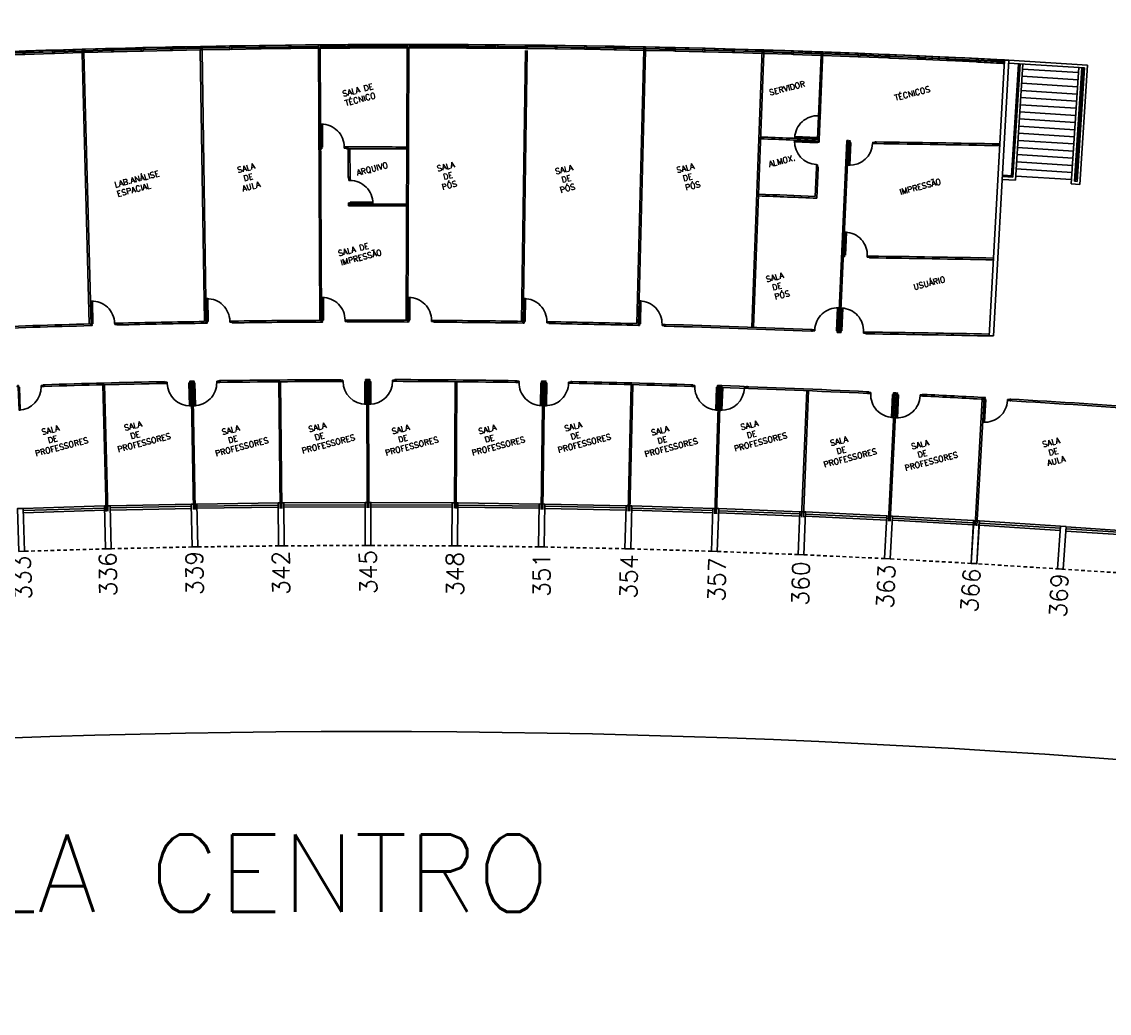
# Model space of a CAD drawing. Header units: millimetres. Extents: x 2958 to 3256, y 1036 to 1150.
# Drawn here: x 3100.29 to 3138.35, y 1050.58 to 1085.26 of the extents above; entities that cross this region are included whole.
import ezdxf

# ---------------------------------------------------------------- set-up
doc = ezdxf.new("R2010")
doc.units = ezdxf.units.MM
doc.linetypes.add('HIDDEN2', pattern=[0.1875, 0.125, -0.0625])
for name, color, linetype in [('ALV', 2, 'Continuous'), ('AR-ALV-C', 2, 'Continuous'), ('AR-ALV-VT1', 2, 'Continuous'), ('AR-CORRIMAO', 2, 'Continuous'), ('AR-DIVISORIA', 2, 'Continuous'), ('AR-ESCADA-V', 1, 'Continuous'), ('AR-ESQ', 2, 'Continuous'), ('AR-PIS-V', 1, 'Continuous'), ('AR-PORTAS', 1, 'Continuous'), ('ESQ', 1, 'Continuous'), ('ESTR', 3, 'Continuous'), ('montante-c', 2, 'Continuous'), ('montante-v', 1, 'Continuous'), ('mov', 1, 'Continuous'), ('NOPILAR1', 2, 'Continuous'), ('PORTA-C', 2, 'Continuous'), ('PROJ', 1, 'HIDDEN2'), ('TEXTO', 2, 'Continuous'), ('TXT-IDENTIFICAÇÃO', 4, 'Continuous'), ('USO1', 2, 'Continuous'), ('vidro', 2, 'Continuous')]:
    doc.layers.add(name, color=color, linetype=linetype)
doc.styles.add('1', font='romans.shx')
doc.styles.add('LEGENDA', font='romans.shx', dxfattribs={"height": 0.2})
doc.styles.add('NOPILAR', font='simplex.shx', dxfattribs={"height": 0.6})
doc.styles.add('UNB-100', font='simplex.shx', dxfattribs={"height": 0.2})
doc.dimstyles.new('1-600', dxfattribs={"dimtxt": 1.1, "dimasz": 2.5, "dimexe": 2, "dimexo": 4, "dimgap": 0.2, "dimtad": 1, "dimdec": 0, "dimzin": 4, "dimdsep": 46, "dimlunit": 6, "dimtxsty": '1', "dimblk1": 'NONE', "dimblk2": 'NONE', "dimsah": 1, "dimcen": 0, "dimclrd": 2, "dimclre": 2, "dimclrt": 2, "dimadec": 0, "dimazin": 0, "dimtfac": 1, "dimtdec": 0, "dimtmove": 2, "dimatfit": 3, "dimldrblk": 'NONE', "dimfxl": 1, "dimtolj": 1, "dimtzin": 0, "dimarcsym": 0})

# ---------------------------------------------------------------- blocks, each defined once
blk = doc.blocks.new('PILAR-SLC')
blk.add_lwpolyline([(0.197, -72.501), (0.197, -74.001), (-0.003, -74.001), (-0.003, -72.501)], close=True)
blk = doc.blocks.new('*D90')
at = {"layer": 'DEFPOINTS', "color": 0, "transparency": 16777216}
for p in [(3139.88, 1067.386), (3139.765, 1065.89), (3036.797, 1060.353), (3105.505, 1060.368), (3037.114, 1058.887)]:
    blk.add_point(p, dxfattribs=at)
at = {"layer": 'USO1', "color": 2, "lineweight": -2, "transparency": 16777216}
for p, q in [((3139.459, 1061.902), (3139.114, 1057.415)), ((3037.959, 1054.977), (3038.91, 1050.579))]:
    blk.add_line(p, q, dxfattribs=at)
blk.add_arc((3112.461, 710.251), 350.185, 85.60976, 102.19512, dxfattribs=at)
at = {"layer": 'USO1', "color": 2, "transparency": 16777216, "insert": (3088.577, 1060.373), "char_height": 1.1, "attachment_point": 5, "rotation": 3.9024, "style": '1'}
blk.add_mtext('\\A1;Geociências', dxfattribs=at)
blk = doc.blocks.new('_NONE')
at = {"color": 0, "linetype": 'ByBlock'}
blk.add_circle((0, 0), 0.25, dxfattribs=at)
blk = doc.blocks.new('esq-mod1')
at = {"layer": 'montante-c'}
for p, q in [((0.956, 0.191), (1.015, 0.203)), ((0.979, 0.073), (0.956, 0.191)), ((0.979, 0.073), (1.038, 0.085)), ((1.038, 0.085), (1.015, 0.203))]:
    blk.add_line(p, q, dxfattribs=at)
at = {"layer": 'montante-v'}
for p, q in [((0, 0), (0.956, 0.191)), ((0.023, -0.118), (0.979, 0.073))]:
    blk.add_line(p, q, dxfattribs=at)
at = {"layer": 'vidro'}
for p, q in [((0.011, -0.054), (0.967, 0.137)), ((0.013, -0.064), (0.969, 0.127))]:
    blk.add_line(p, q, dxfattribs=at)
blk = doc.blocks.new('esq-mod3')
at = {"layer": 'montante-c'}
for p, q in [((0.86, -0.169), (0.867, -0.049)), ((0.92, -0.172), (0.86, -0.169)), ((0.867, -0.049), (0.927, -0.052)), ((0.92, -0.172), (0.927, -0.052))]:
    blk.add_line(p, q, dxfattribs=at)
at = {"layer": 'montante-v'}
for centre, radius, end in [((-16.304, -297.085), 297.412, 86.85884), ((-16.304, -297.084), 297.531, 86.85883)]:
    blk.add_arc(centre, radius, 86.69167, end, dxfattribs=at)
at = {"layer": 'vidro'}
for radius in [297.466, 297.476]:
    blk.add_arc((-16.304, -297.084), radius, 86.69167, 86.85883, dxfattribs=at)
blk = doc.blocks.new('pm80-div-01p')
at = {"layer": 'mov'}
blk.add_arc((0.0575, 0.03), 0.8, 360, 90, dxfattribs=at)
at = {"layer": 'PORTA-C'}
for p, q in [((0.031, 0.0085), (0.031, 0.03)), ((0.031, 0.03), (0.055, 0.03)), ((0.037, 0.0085), (0.031, 0.0085)), ((0.037, -0.0085), (0.037, 0.0085)), ((0.056, 0.029), (0.056, -0.011)), ((0.944, 0.029), (0.944, -0.011)), ((0.969, 0.03), (0.945, 0.03)), ((0.963, 0.0085), (0.969, 0.0085)), ((0.963, -0.0085), (0.963, 0.0085)), ((0.969, 0.0085), (0.969, 0.03)), ((0.031, -0.03), (0.031, -0.0085)), ((0.031, -0.0085), (0.037, -0.0085)), ((0.065, -0.03), (0.031, -0.03)), ((0.056, -0.011), (0.065, -0.011)), ((0.066, -0.012), (0.066, -0.029)), ((0.934, -0.012), (0.934, -0.029)), ((0.944, -0.011), (0.935, -0.011)), ((0.935, -0.03), (0.969, -0.03)), ((0.969, -0.0085), (0.963, -0.0085)), ((0.969, -0.03), (0.969, -0.0085))]:
    blk.add_line(p, q, dxfattribs=at)
for points in [[(0.0975, 0.03), (0.0575, 0.03), (0.0575, 0.83), (0.0975, 0.83)], [(0.021, -0.008), (0.021, 0.008), (0.0365, 0.008), (0.0365, -0.008)], [(0.8585, -0.01), (0.8585, 0.03), (0.9425, 0.03), (0.9425, -0.01)], [(0.979, -0.008), (0.979, 0.008), (0.9635, 0.008), (0.9635, -0.008)]]:
    blk.add_lwpolyline(points, close=True, dxfattribs=at)
for centre, start, end in [((0.055, 0.029), 360, 90), ((0.945, 0.029), 90, 180), ((0.065, -0.012), 0, 90), ((0.065, -0.029), 270, 0), ((0.935, -0.012), 90, 180), ((0.935, -0.029), 180, 270)]:
    blk.add_arc(centre, 0.001, start, end, dxfattribs=at)

msp = doc.modelspace()

# ---------------------------------------------------------------- linework, layer by layer
at = {"layer": 'ALV'}
msp.add_arc((3113.888, 684.904), 399.561, 87.01536, 93.43465, dxfattribs=at)
at = {"layer": 'AR-ALV-C'}
for p, q in [((3134.152, 1074.278), (3134.693, 1083.923)), ((3134.301, 1074.27), (3134.843, 1083.915)), ((3134.843, 1083.915), (3134.693, 1083.923))]:
    msp.add_line(p, q, dxfattribs=at)
at = {"layer": 'AR-ALV-VT1'}
for points in [[(3222.975, 1070.43, 0.05916), (3137.339, 1086.096), (3128.416, 1086.579), (3122.021, 1086.792)], [(3222.77, 1070.21, 0.058865), (3137.299, 1085.848), (3128.407, 1086.329)]]:
    msp.add_lwpolyline(points, format="xyb", dxfattribs=at)
at = {"layer": 'AR-CORRIMAO'}
for p, q in [((3134.837, 1083.815), (3137.488, 1083.644)), ((3134.843, 1083.915), (3137.595, 1083.737)), ((3134.977, 1079.822), (3135.233, 1083.789)), ((3135.071, 1079.715), (3135.333, 1083.783)), ((3137.027, 1079.589), (3137.289, 1083.657)), ((3137.133, 1079.683), (3137.389, 1083.65)), ((3137.233, 1079.676), (3137.488, 1083.644)), ((3137.326, 1079.57), (3137.595, 1083.737)), ((3134.614, 1079.845), (3134.977, 1079.822)), ((3134.609, 1079.745), (3135.071, 1079.715)), ((3137.027, 1079.589), (3137.326, 1079.57)), ((3137.133, 1079.683), (3137.233, 1079.676))]:
    msp.add_line(p, q, dxfattribs=at)
at = {"layer": 'AR-DIVISORIA'}
for p, q in [((3102.658, 1074.691), (3102.405, 1084.167)), ((3102.719, 1074.632), (3102.465, 1084.169)), ((3106.543, 1084.255), (3106.691, 1074.776)), ((3106.603, 1084.256), (3106.752, 1074.717)), ((3110.681, 1084.332), (3110.725, 1074.818)), ((3110.741, 1084.333), (3110.785, 1074.758)), ((3113.785, 1084.345), (3113.75, 1074.819)), ((3113.845, 1084.345), (3113.81, 1074.759)), ((3117.782, 1074.782), (3117.922, 1084.261)), ((3117.841, 1074.722), (3117.982, 1084.26)), ((3122.063, 1084.262), (3121.817, 1074.701)), ((3122.123, 1084.26), (3121.875, 1074.64)), ((3126.205, 1084.275), (3125.849, 1074.575)), ((3126.261, 1084.166), (3125.908, 1074.573)), ((3128.27, 1084.086), (3128.146, 1081.15)), ((3128.335, 1084.204), (3128.205, 1081.147)), ((3128.184, 1082.086), (3128.245, 1082.083)), ((3128.205, 1081.147), (3128.202, 1081.088)), ((3129.171, 1081.105), (3128.869, 1074.392)), ((3129.231, 1081.103), (3128.929, 1074.389)), ((3130.197, 1081.058), (3130.194, 1080.998)), ((3111.723, 1079.818), (3111.721, 1080.821)), ((3111.783, 1079.818), (3111.781, 1080.821)), ((3128.103, 1080.152), (3128.061, 1079.152)), ((3128.103, 1080.152), (3128.163, 1080.149)), ((3128.163, 1080.149), (3128.118, 1079.089)), ((3111.725, 1078.821), (3111.725, 1078.881)), ((3111.785, 1078.821), (3111.785, 1078.881)), ((3130.006, 1077.062), (3130.004, 1077.002)), ((3127.933, 1074.433), (3127.936, 1074.493)), ((3129.879, 1074.405), (3129.877, 1074.345)), ((3103.251, 1068.135), (3103.133, 1072.564)), ((3103.311, 1068.137), (3103.193, 1072.565)), ((3106.301, 1068.2), (3106.218, 1072.69)), ((3106.361, 1068.201), (3106.278, 1072.691)), ((3109.336, 1068.24), (3109.291, 1072.669)), ((3109.396, 1068.24), (3109.351, 1072.67)), ((3112.382, 1068.253), (3112.374, 1072.743)), ((3112.442, 1068.253), (3112.434, 1072.743)), ((3115.434, 1068.241), (3115.463, 1072.671)), ((3115.494, 1068.24), (3115.523, 1072.67)), ((3118.467, 1068.203), (3118.533, 1072.692)), ((3118.527, 1068.202), (3118.593, 1072.691)), ((3121.515, 1068.139), (3121.617, 1072.567)), ((3121.575, 1068.137), (3121.677, 1072.566)), ((3124.55, 1068.049), (3124.69, 1072.537)), ((3124.61, 1068.047), (3124.75, 1072.535)), ((3127.589, 1067.934), (3127.765, 1072.36)), ((3127.649, 1067.931), (3127.825, 1072.358)), ((3130.631, 1067.792), (3130.845, 1072.277)), ((3130.691, 1067.79), (3130.905, 1072.274)), ((3133.661, 1067.636), (3133.909, 1072.059)), ((3133.721, 1067.633), (3133.972, 1072.115))]:
    msp.add_line(p, q, dxfattribs=at)
for centre, radius, start, end in [((3112.434, 709.107), 372.314, 87.57273, 87.88865), ((3112.434, 709.107), 372.374, 87.57273, 87.88865), ((3112.434, 709.107), 372.374, 87.41468, 87.42391), ((3120.091, 321.936), 759.129, 88.910521, 89.237427), ((3120.09, 321.947), 759.178, 88.910282, 89.237204), ((3112.434, 709.107), 371.774, 89.79381, 90.11426), ((3112.434, 709.107), 371.714, 89.79382, 90.11425), ((3112.434, 709.107), 370.314, 87.5727, 87.88865), ((3112.434, 709.107), 370.374, 87.58187, 87.88865), ((3112.434, 709.107), 369.774, 89.79384, 90.10995), ((3112.434, 709.107), 369.714, 89.79384, 90.10995), ((3120.141, 321.189), 755.877, 88.926525, 89.252369), ((3120.14, 321.201), 755.926, 88.926283, 89.252143), ((3112.434, 709.107), 365.714, 91.52245, 92.79765), ((3112.434, 709.107), 365.654, 91.52245, 92.79766), ((3112.434, 709.107), 365.714, 90.89986, 91.37573), ((3112.434, 709.107), 365.654, 90.89046, 91.37571), ((3112.434, 709.107), 365.714, 90.25847, 90.74378), ((3112.434, 709.107), 365.654, 90.25847, 90.74377), ((3112.434, 709.107), 365.714, 89.78449, 90.11179), ((3112.434, 709.107), 365.654, 89.78449, 90.11178), ((3112.434, 709.107), 365.714, 89.15276, 89.63781), ((3112.434, 709.107), 365.654, 89.15276, 89.6378), ((3112.434, 709.107), 365.654, 88.52054, 89.00607), ((3112.434, 709.107), 365.714, 88.52994, 89.00608), ((3112.434, 709.107), 365.654, 87.57076, 88.37385), ((3112.434, 709.107), 365.714, 87.57073, 88.37386), ((3112.434, 709.107), 365.654, 87.41459, 87.42399), ((3119.596, 342.306), 732.111, 88.849091, 89.195435), ((3120.179, 320.477), 753.991, 88.937925, 89.262868), ((3112.871, 684.995), 387.75, 91.12327, 91.74267), ((3112.871, 684.994), 387.691, 91.12326, 91.74263), ((3112.932, 709.117), 363.634, 91.04844, 91.0579), ((3112.4, 683.572), 389.169, 90.14347, 90.76168), ((3112.4, 683.571), 389.11, 90.14346, 90.76164), ((3113.072, 709.109), 363.634, 90.10058, 90.11004), ((3111.882, 682.833), 389.914, 89.16193, 89.77949), ((3111.882, 682.832), 389.855, 89.16192, 89.77944), ((3113.216, 709.097), 363.634, 89.15274, 89.16219), ((3111.37, 683.218), 389.484, 88.17901, 88.79783), ((3111.37, 683.219), 389.542, 88.17903, 88.79788), ((3113.358, 709.079), 363.634, 88.20478, 88.21423), ((3103.462, 492.604), 580.26, 87.389104, 87.895316), ((3103.463, 492.617), 580.307, 87.389098, 87.89535), ((3113.502, 709.057), 363.634, 87.25682, 87.26627), ((3112.492, 686.425), 386.288, 86.80515, 87.12796), ((3112.492, 686.424), 386.229, 86.80706, 87.12795), ((3112.492, 686.424), 386.229, 85.91032, 86.68948), ((3112.492, 686.425), 386.288, 85.91026, 86.67812)]:
    msp.add_arc(centre, radius, start, end, dxfattribs=at)
at = {"layer": 'AR-ESCADA-V'}
for p, q in [((3134.931, 1079.875), (3135.183, 1083.792)), ((3135.182, 1083.616), (3135.222, 1083.614)), ((3135.322, 1083.607), (3137.277, 1083.481)), ((3135.166, 1083.367), (3135.206, 1083.364)), ((3135.305, 1083.358), (3137.261, 1083.232)), ((3137.361, 1083.225), (3137.411, 1083.222)), ((3137.377, 1083.475), (3137.427, 1083.472)), ((3135.134, 1082.868), (3135.174, 1082.865)), ((3135.15, 1083.117), (3135.19, 1083.115)), ((3135.273, 1082.859), (3137.229, 1082.733)), ((3135.289, 1083.108), (3137.245, 1082.982)), ((3137.345, 1082.976), (3137.395, 1082.973)), ((3135.118, 1082.618), (3135.157, 1082.616)), ((3135.257, 1082.609), (3137.213, 1082.483)), ((3137.313, 1082.477), (3137.363, 1082.474)), ((3137.329, 1082.726), (3137.379, 1082.723)), ((3135.085, 1082.12), (3135.125, 1082.117)), ((3135.102, 1082.369), (3135.141, 1082.366)), ((3135.225, 1082.111), (3137.181, 1081.984)), ((3135.241, 1082.36), (3137.197, 1082.234)), ((3137.297, 1082.228), (3137.347, 1082.224)), ((3135.069, 1081.87), (3135.109, 1081.867)), ((3135.209, 1081.861), (3137.165, 1081.735)), ((3137.265, 1081.729), (3137.315, 1081.725)), ((3137.281, 1081.978), (3137.331, 1081.975)), ((3135.037, 1081.371), (3135.077, 1081.368)), ((3135.053, 1081.621), (3135.093, 1081.618)), ((3135.177, 1081.362), (3137.133, 1081.236)), ((3135.193, 1081.612), (3137.149, 1081.485)), ((3137.249, 1081.479), (3137.299, 1081.476)), ((3135.021, 1081.122), (3135.061, 1081.119)), ((3135.161, 1081.113), (3137.117, 1080.987)), ((3137.217, 1080.98), (3137.266, 1080.977)), ((3137.233, 1081.23), (3137.282, 1081.226)), ((3134.989, 1080.623), (3135.029, 1080.62)), ((3135.005, 1080.872), (3135.045, 1080.87)), ((3135.129, 1080.614), (3137.085, 1080.488)), ((3135.145, 1080.863), (3137.101, 1080.737)), ((3137.2, 1080.731), (3137.25, 1080.727)), ((3134.973, 1080.373), (3135.013, 1080.371)), ((3135.113, 1080.364), (3137.068, 1080.238)), ((3137.168, 1080.232), (3137.218, 1080.228)), ((3137.184, 1080.481), (3137.234, 1080.478)), ((3134.957, 1080.124), (3134.997, 1080.121)), ((3135.096, 1080.115), (3137.052, 1079.989)), ((3137.152, 1079.982), (3137.202, 1079.979))]:
    msp.add_line(p, q, dxfattribs=at)
at = {"layer": 'AR-PIS-V'}
for p, q in [((3137.186, 1079.729), (3137.438, 1083.647)), ((3134.617, 1079.895), (3134.981, 1079.872)), ((3134.941, 1079.874), (3134.981, 1079.872)), ((3135.08, 1079.865), (3137.036, 1079.739)), ((3137.136, 1079.733), (3137.186, 1079.729))]:
    msp.add_line(p, q, dxfattribs=at)
at = {"layer": 'ESQ'}
for p, q in [((3103.388, 1068.328), (3106.231, 1068.389)), ((3106.431, 1068.392), (3109.274, 1068.428)), ((3109.474, 1068.43), (3112.318, 1068.442)), ((3112.518, 1068.442), (3115.362, 1068.43)), ((3115.562, 1068.428), (3118.405, 1068.392)), ((3118.605, 1068.388), (3121.448, 1068.328)), ((3100.346, 1068.238), (3103.188, 1068.323)), ((3100.348, 1068.163), (3103.19, 1068.248)), ((3100.35, 1068.088), (3103.193, 1068.173)), ((3103.39, 1068.253), (3106.233, 1068.314)), ((3103.391, 1068.178), (3106.234, 1068.239)), ((3106.432, 1068.317), (3109.275, 1068.353)), ((3106.433, 1068.242), (3109.276, 1068.278)), ((3109.475, 1068.355), (3112.318, 1068.367)), ((3109.475, 1068.28), (3112.319, 1068.292)), ((3112.517, 1068.292), (3115.361, 1068.28)), ((3112.518, 1068.367), (3115.361, 1068.355)), ((3115.56, 1068.278), (3118.403, 1068.242)), ((3115.561, 1068.353), (3118.404, 1068.317)), ((3118.602, 1068.239), (3121.445, 1068.178)), ((3118.603, 1068.314), (3121.446, 1068.253)), ((3121.643, 1068.173), (3124.486, 1068.088)), ((3121.646, 1068.248), (3124.488, 1068.163)), ((3121.648, 1068.323), (3124.49, 1068.238)), ((3124.684, 1068.081), (3127.526, 1067.972)), ((3124.687, 1068.156), (3127.529, 1068.047)), ((3124.69, 1068.231), (3127.532, 1068.122)), ((3127.728, 1068.039), (3130.569, 1067.906)), ((3127.732, 1068.114), (3130.572, 1067.981)), ((3127.724, 1067.964), (3130.565, 1067.831)), ((3130.763, 1067.821), (3133.603, 1067.663)), ((3130.768, 1067.896), (3133.607, 1067.738)), ((3130.772, 1067.971), (3133.611, 1067.813)), ((3133.801, 1067.652), (3136.639, 1067.47)), ((3133.806, 1067.726), (3136.644, 1067.545)), ((3133.811, 1067.801), (3136.649, 1067.62)), ((3136.834, 1067.445), (3139.674, 1067.263)), ((3136.838, 1067.52), (3139.679, 1067.338)), ((3136.843, 1067.594), (3139.684, 1067.401))]:
    msp.add_line(p, q, dxfattribs=at)
at = {"layer": 'montante-c'}
for p, q in [((3129.566, 1084.037), (3129.571, 1084.157)), ((3129.566, 1084.037), (3129.626, 1084.035)), ((3129.571, 1084.157), (3129.631, 1084.155)), ((3129.626, 1084.035), (3129.631, 1084.155))]:
    msp.add_line(p, q, dxfattribs=at)
at = {"layer": 'montante-v'}
for p, q in [((3128.33, 1084.084), (3129.566, 1084.037)), ((3128.335, 1084.204), (3129.571, 1084.157))]:
    msp.add_line(p, q, dxfattribs=at)
at = {"layer": 'PROJ'}
for p, q in [((3106.256, 1066.889), (3103.426, 1066.829)), ((3109.287, 1066.928), (3106.456, 1066.892)), ((3112.318, 1066.942), (3109.487, 1066.93)), ((3115.349, 1066.93), (3112.518, 1066.942)), ((3118.379, 1066.892), (3115.549, 1066.928)), ((3121.41, 1066.828), (3118.579, 1066.889)), ((3103.226, 1066.823), (3100.397, 1066.739)), ((3124.439, 1066.739), (3121.609, 1066.823)), ((3127.468, 1066.624), (3124.639, 1066.732)), ((3130.495, 1066.483), (3127.668, 1066.615)), ((3133.522, 1066.316), (3130.695, 1066.472)), ((3139.743, 1065.919), (3133.522, 1066.317))]:
    msp.add_line(p, q, dxfattribs=at)
at = {"layer": 'vidro'}
for p, q in [((3128.332, 1084.149), (3129.569, 1084.102)), ((3128.332, 1084.139), (3129.568, 1084.092))]:
    msp.add_line(p, q, dxfattribs=at)

# ---------------------------------------------------------------- block references
at = {"layer": 'AR-ESQ'}
for name, p, rotation in [('esq-mod1', (3099.363, 1084.201), 350.7182129973249), ('esq-mod1', (3100.398, 1084.237), 350.5709041127383), ('esq-mod1', (3101.432, 1084.271), 350.4214524236848), ('esq-mod1', (3102.466, 1084.302), 350.272281962229), ('esq-mod1', (3103.5, 1084.33), 350.1246759131178), ('esq-mod1', (3104.535, 1084.356), 349.9763029117719), ('esq-mod1', (3105.569, 1084.379), 349.8279183500339), ('esq-mod1', (3106.604, 1084.399), 349.6795374469956), ('esq-mod1', (3107.639, 1084.416), 349.5311569981852), ('esq-mod1', (3108.673, 1084.431), 349.3827793704592), ('esq-mod1', (3109.708, 1084.443), 349.2344005069706), ('esq-mod1', (3110.743, 1084.453), 349.086029663145), ('esq-mod1', (3111.777, 1084.46), 348.9376371350446), ('esq-mod1', (3112.812, 1084.464), 348.7978977192755), ('esq-mod1', (3113.846, 1084.465), 348.6408962183374), ('esq-mod1', (3114.881, 1084.464), 348.492570465921), ('esq-mod1', (3115.916, 1084.46), 348.344164587713), ('esq-mod1', (3116.951, 1084.453), 348.1957831407645), ('esq-mod1', (3117.986, 1084.444), 348.0588939587429), ('esq-mod1', (3119.021, 1084.432), 347.8992126270919), ('esq-mod1', (3120.056, 1084.418), 347.742108375322), ('esq-mod1', (3121.091, 1084.4), 347.6027746801335), ('esq-mod1', (3122.128, 1084.38), 347.4570693875023), ('esq-mod1', (3123.163, 1084.358), 347.2999651356893), ('esq-mod1', (3124.197, 1084.332), 347.1428031788124), ('esq-mod1', (3125.232, 1084.304), 347.0201984870745), ('esq-mod1', (3126.266, 1084.273), 346.863094235158), ('esq-mod1', (3127.301, 1084.24), 346.7058517499901), ('esq-mod1', (3129.631, 1084.155), 346.394212179338), ('esq-mod1', (3130.665, 1084.113), 346.2371079269375), ('esq-mod1', (3131.699, 1084.068), 346.0799454737607), ('esq-mod1', (3132.733, 1084.021), 345.9202641414651), ('esq-mod3', (3133.766, 1083.971), 0.2985548917003821)]:
    msp.add_blockref(name, p, dxfattribs=dict(at, rotation=rotation))
at = {"layer": 'AR-PORTAS'}
for p, xscale, yscale, zscale, rotation in [((3128.174, 1081.118), 0.9985481396410818, 0.9985481396433896, 0.998548139639803, 87.59932855453467), ((3110.726, 1080.848), 0.9981232903801783, 0.9981232903801783, 0.9981232903781166, 0.1864026660181443), ((3128.174, 1081.117), -0.9985481396432794, 0.9985481396433901, 0.998548139639803, 87.56440408933506), ((3129.219, 1081.072), -0.9985481396365934, 0.9985481396433893, 0.998548139639803, 177.4192914024927), ((3111.755, 1078.85), -0.9985481396434878, 0.9985481396433892, 0.998548139639803, 270.1052917853916), ((3129.028, 1077.076), 0.9985481396416009, 0.9985481396433897, 0.998548139639803, 357.41929138746), ((3110.754, 1074.788), 0.9981232903807935, 0.9981232903807935, 0.9981232903781166, 0.1851313527971297), ((3113.779, 1074.789), 0.9981232903765485, 0.9981232903810452, 0.9981232903781166, 359.7060198948831), ((3102.688, 1074.662), 0.9984617956911722, 0.9984617956943118, 0.9984617956911722, 1.451162588515191), ((3106.72, 1074.747), 0.9981232903756254, 0.9981232903810452, 0.9981232903781166, 0.8171240447351213), ((3117.811, 1074.752), 0.9981232903806297, 0.9981232903806297, 0.9981232903781166, 359.074796222432), ((3121.845, 1074.671), 0.9981232903811889, 0.9981232903811889, 0.9981232903781166, 358.4425820678784), ((3128.901, 1074.421), -0.9985481396414269, 0.9985481396433898, 0.998548139639803, 357.4181163883051), ((3128.899, 1074.419), 0.9985481396416009, 0.9985481396433897, 0.998548139639803, 357.41929138746), ((3100.112, 1072.504), -0.9997463624412287, 0.999746362431324, 0.9997463624381985, 181.91992473824), ((3106.24, 1072.66), 1.000642696570112, 1.000642696570112, 1.000642696567331, 181.1326368646813), ((3106.258, 1072.66), -1.000642696570569, 1.00064269657014, 1.000642696567331, 180.9753436366416), ((3112.395, 1072.713), 1.000606130776728, 1.000606130779488, 1.000606130777922, 180.1852845065723), ((3112.412, 1072.713), -1.001560142129627, 1.001560142132803, 1.00156014213026, 180.0115083040806), ((3118.555, 1072.662), 1.000642696570569, 1.000642696570569, 1.000642696567331, 179.2352908684878), ((3118.572, 1072.662), -1.000642696570113, 1.00064269657014, 1.000642696567331, 179.077997640448), ((3124.71, 1072.506), 1.00048391947385, 1.00048391947385, 1.000483919471661, 178.2762814882686), ((3124.728, 1072.506), -1.000483919474896, 1.000483919473481, 1.000483919471661, 178.1189882599154), ((3130.864, 1072.246), 1.000371920911765, 1.000371920919861, 1.000371920911765, 177.3418559697967), ((3130.882, 1072.245), -1.001361182245223, 1.001361182250549, 1.001361182247243, 177.1948701880968), ((3133.94, 1072.087), -1.001361182246204, 1.001361182250548, 1.001361182247243, 176.7109196427736)]:
    msp.add_blockref('pm80-div-01p', p, dxfattribs=dict(at, xscale=xscale, yscale=yscale, zscale=zscale, rotation=rotation))
at = {"layer": 'ESTR'}
for p, rotation in [((3097.676, 1140.691), 1.951219512195122), ((3101.335, 1140.801), 1.463414634146342), ((3104.995, 1140.879), 0.975609756097561), ((3108.655, 1140.927), 0.4878048780487805), ((3115.977, 1140.929), 359.5121951219512), ((3119.638, 1140.883), 359.0243902439025), ((3123.298, 1140.806), 358.5365853658537), ((3126.957, 1140.697), 358.0487804878048), ((3130.616, 1140.558), 357.5609756097561), ((3134.273, 1140.388), 357.0731707317073), ((3137.928, 1140.186), 356.5853658536586), ((3137.932, 1140.186), 356.5853658536586), ((3141.581, 1139.953), 356.0975609756098), ((3141.585, 1139.953), 356.0975609756097)]:
    msp.add_blockref('PILAR-SLC', p, dxfattribs=dict(at, rotation=rotation))
msp.add_blockref('PILAR-SLC', (3112.316, 1140.943), dxfattribs=at)
msp.add_blockref('PILAR-SLC', (3112.316, 1140.943), dxfattribs=at)

# ---------------------------------------------------------------- texts
at = {"layer": 'NOPILAR1', "style": 'NOPILAR'}
for s, rotation, p in [('333', 92.286, (3100.65, 1065.055)), ('333', 92.286, (3100.65, 1065.055)), ('336', 90.964, (3103.624, 1065.165)), ('336', 90.964, (3103.624, 1065.165)), ('339', 90.964, (3106.654, 1065.211)), ('339', 90.964, (3106.654, 1065.211)), ('342', 90.964, (3109.679, 1065.217)), ('342', 90.964, (3109.679, 1065.217)), ('345', 90.964, (3112.73, 1065.243)), ('345', 90.964, (3112.73, 1065.243)), ('348', 90.475, (3115.762, 1065.177)), ('348', 90.475, (3115.762, 1065.177)), ('354', 88.8508, (3121.823, 1065.08)), ('354', 88.8508, (3121.823, 1065.08)), ('351', 90.0946, (3118.792, 1065.144)), ('351', 90.0946, (3118.792, 1065.144)), ('357', 88.8508, (3124.908, 1064.968)), ('357', 88.8508, (3124.908, 1064.968)), ('360', 88.8508, (3127.839, 1064.836)), ('360', 88.8508, (3127.839, 1064.836)), ('363', 87.8385, (3130.808, 1064.724)), ('363', 87.8385, (3130.808, 1064.724)), ('366', 86.2383, (3133.748, 1064.585)), ('366', 86.2383, (3133.748, 1064.585)), ('369', 87.8385, (3136.862, 1064.414))]:
    msp.add_text(s, height=0.6, rotation=rotation, dxfattribs=at).set_placement(p)
at = {"layer": 'TEXTO', "char_height": 0.2, "attachment_point": 1, "rotation": 14.5372, "style": 'UNB-100'}
for s, insert, width in [('SALA DE TÉCNICO', (3111.495, 1082.831), 1.95981), ('  SERVIDOR', (3126.168, 1082.805), 2.14541), ('TÉCNICOS', (3130.815, 1082.69), 2.14541), ('ALMOX.', (3126.409, 1080.371), 2.14541), ('   SALA\\P    DE\\P   AULA', (3107.416, 1080.059), 2.14541), ('ARQUIVO', (3111.989, 1080.069), 1.95981), ('   SALA\\P    DE\\P   PÓS', (3114.404, 1080.11), 2.14541), ('   SALA\\P    DE\\P   PÓS', (3118.543, 1080.008), 2.14541), ('   SALA\\P    DE\\P    PÓS', (3122.791, 1080.057), 2.14541), ('LAB.ANÁLISE\\PESPACIAL', (3103.518, 1079.654), 1.95981), ('       IMPRESSÃO\\P    ', (3130.996, 1079.403), 2.14541), ('SALA DE IMPRESSÃO', (3111.341, 1077.251), 1.95981), ('   SALA\\P    DE\\P    PÓS', (3125.919, 1076.238), 2.14541), ('USUÁRIO', (3131.48, 1076.073), 2.14541), ('   SALA\\P    DE\\PPROFESSORES', (3100.571, 1070.896), 2.14541), ('   SALA\\P    DE\\PPROFESSORES', (3103.457, 1071.041), 2.14541), ('   SALA\\P    DE\\PPROFESSORES', (3106.877, 1070.896), 2.14541), ('   SALA\\P    DE\\PPROFESSORES', (3109.908, 1070.992), 2.14541), ('   SALA\\P    DE\\PPROFESSORES', (3112.826, 1070.92), 2.14541), ('   SALA\\P    DE\\PPROFESSORES', (3115.857, 1070.92), 2.14541), ('   SALA\\P    DE\\PPROFESSORES', (3118.865, 1071.017), 2.14541), ('   SALA\\P    DE\\PPROFESSORES', (3121.903, 1070.872), 2.14541), ('   SALA\\P    DE\\PPROFESSORES', (3125.032, 1071.065), 2.14541), ('   SALA\\P    DE\\PPROFESSORES', (3128.168, 1070.508), 2.14541), ('   SALA\\P    DE\\P   AULA', (3135.593, 1070.461), 2.14541), ('   SALA\\P    DE\\PPROFESSORES', (3131.006, 1070.387), 2.14541)]:
    msp.add_mtext(s, dxfattribs=dict(at, insert=insert, width=width))
at = {"layer": 'TXT-IDENTIFICAÇÃO', "color": 4, "style": 'LEGENDA'}
msp.add_text('ALA CENTRO', height=2.7, dxfattribs=at).set_placement((3096.786, 1054.126))

# ---------------------------------------------------------------- dimensions: what is measured, and where the dimension line sits
at = {"layer": 'USO1'}
dim = msp.add_angular_dim_2l(base=(3105.505, 1060.368), line1=((3037.114, 1058.887), (3036.797, 1060.353)), line2=((3139.88, 1067.386), (3139.765, 1065.89)), text='Geociências', dimstyle='1-600', override={"dimazin": 1}, dxfattribs=at)
dim.commit()
dim.dimension.update_dxf_attribs({"geometry": '*D90', "text_midpoint": (3088.577, 1060.373)})

doc.saveas('drawing.dxf')
